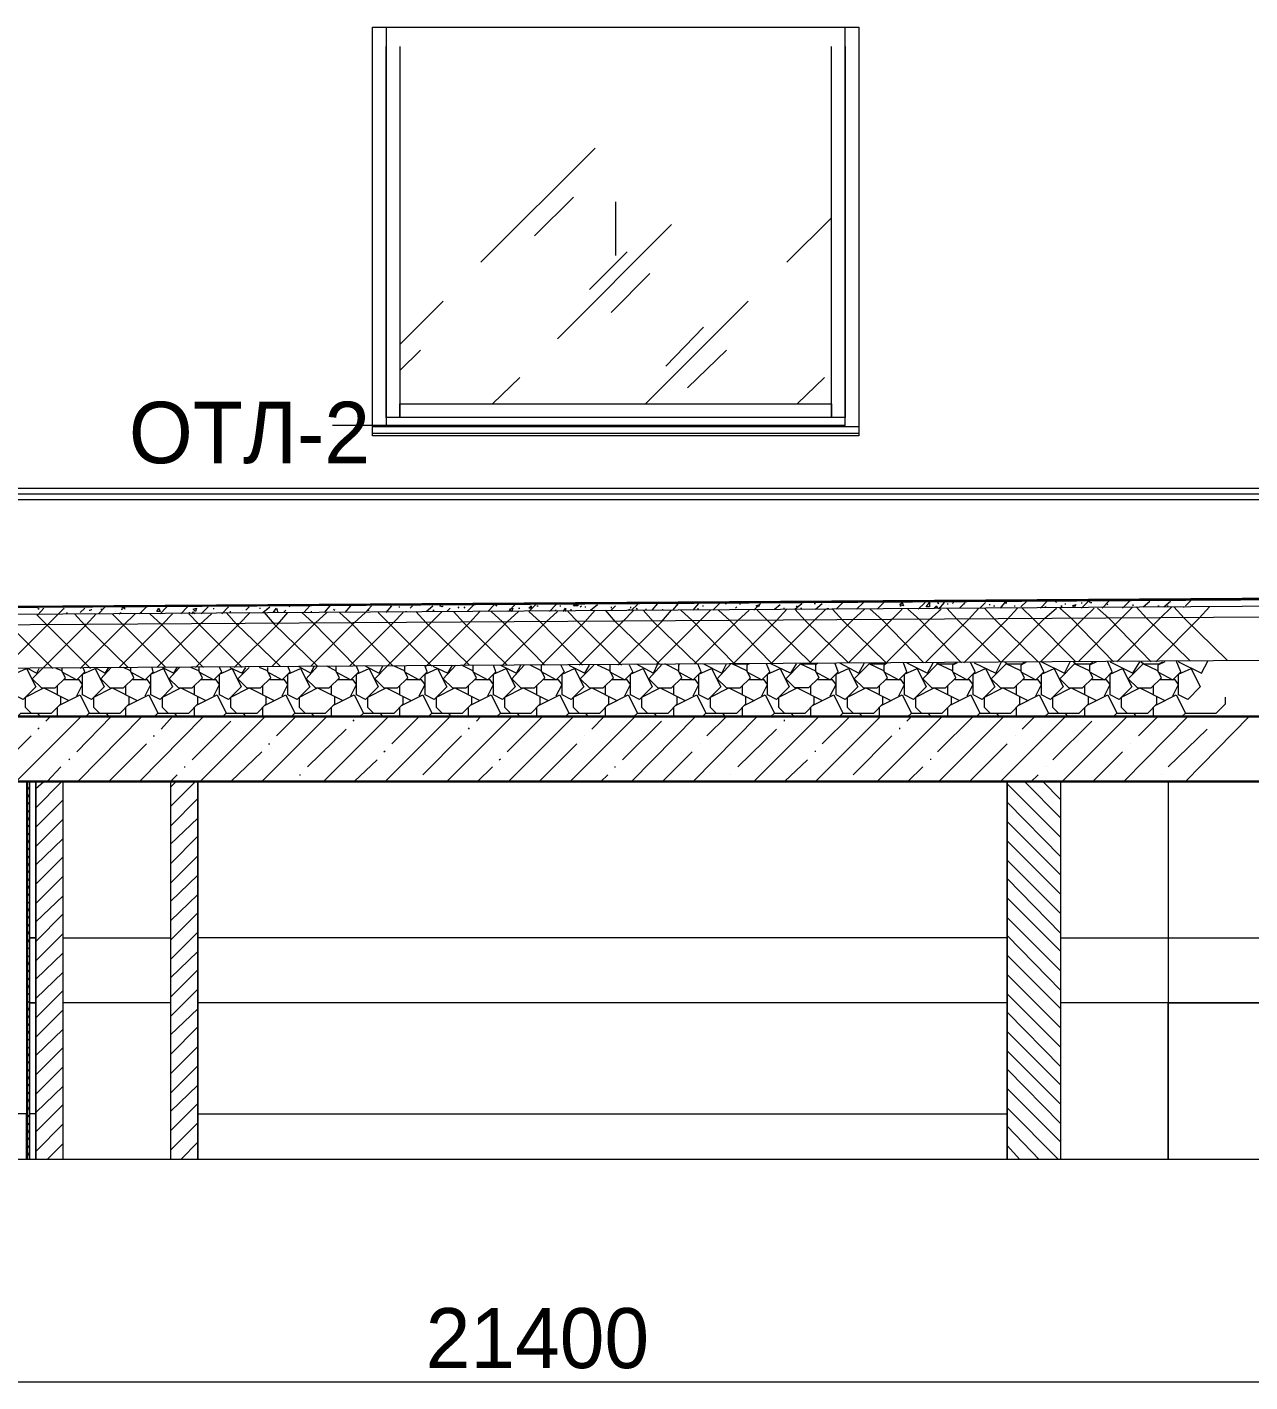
# Model space of a CAD drawing. Header units: millimetres. Extents: x 2294 to 908349, y -83289 to 219220.
# Drawn here: x 887778 to 892460, y 202988 to 208177 of the extents above; entities that cross this region are included whole.
import ezdxf

# ---------------------------------------------------------------- set-up
doc = ezdxf.new("R2010")
doc.units = ezdxf.units.MM
doc.layers.add('PDF _Геометрия', color=7, linetype='Continuous')
doc.layers.add('PDF _Текст', color=7, linetype='Continuous')

msp = doc.modelspace()

# ---------------------------------------------------------------- linework, layer by layer
at = {"layer": 'PDF _Геометрия', "lineweight": 9}
for points in [[(890962.3, 206611.9), (889100, 206611.9), (889100, 208176.9), (890962.3, 208176.9)], [(889204.9, 206734.3), (890857.3, 206734.3), (890857.3, 206681.9), (889204.9, 206681.9)], [(885725.1, 205536.5), (900361.1, 205536.5), (900361.1, 205825), (900361.1, 205986.8), (900361.1, 206030.5), (900361.1, 206052.3), (900361.1, 206056.7), (900361.1, 206061.1), (898909.8, 206030.5), (886144.8, 205947.4), (885725.1, 205969.3), (885725.1, 205964.9), (885725.1, 205960.5), (885725.1, 205938.7), (885725.1, 205895), (885725.1, 205728.9)], [(892147, 204688.4), (894783, 204688.4), (894783, 205287.3), (892147, 205287.3)], [(891530.6, 204015.2), (891530.6, 204439.2), (888431.1, 204439.2), (888431.1, 204015.2)]]:
    msp.add_lwpolyline(points, close=True, dxfattribs=at)
for points in [[(889100, 206625), (889100, 206629.4), (889100, 206708.1), (889100, 208102.6), (889100, 208176.9), (889152.4, 208176.9), (889152.4, 208102.6), (889152.4, 206708.1), (889152.4, 206651.3), (890909.8, 206651.3), (890909.8, 206708.1), (890909.8, 208102.6), (890909.8, 208176.9), (890962.3, 208176.9), (890962.3, 208102.6), (890962.3, 206708.1), (890962.3, 206629.4), (890962.3, 206625)], [(889204.9, 208102.6), (889204.9, 206681.9), (889152.4, 206681.9), (889152.4, 208102.6)], [(890909.8, 208102.6), (890909.8, 206681.9), (890857.3, 206681.9), (890857.3, 208102.6)], [(889515.3, 207276.4), (889952.4, 207713.5)], [(889720.7, 207376.9), (889869.4, 207525.6)], [(890031.1, 207508.1), (890031.1, 207302.6)], [(889808.2, 206983.5), (890245.3, 207420.7)], [(890686.9, 207276.4), (890857.3, 207446.9)], [(889930.6, 207171.5), (890074.8, 207315.7)], [(890013.6, 207084), (890162.3, 207232.7)], [(889204.9, 206961.6), (889371, 207127.8)], [(890144.8, 206734.3), (890538.2, 207127.8)], [(890223.5, 206878.6), (890367.7, 207027.2)], [(889204.9, 206861.1), (889283.6, 206939.8)], [(890306.5, 206795.5), (890455.2, 206939.8)], [(889559, 206734.3), (889663.9, 206834.9)], [(890726.2, 206734.3), (890831.1, 206834.9)], [(890909.8, 206681.9), (889152.4, 206681.9)], [(890031.1, 206651.3), (888947, 206651.3)], [(890962.3, 206651.3), (890962.3, 206646.9), (890962.3, 206620.7), (889100, 206620.7), (889100, 206646.9), (889100, 206651.3)], [(889100, 206646.9), (890962.3, 206646.9)], [(890909.8, 206651.3), (889152.4, 206651.3), (890909.8, 206651.3)], [(878450.8, 206406.4), (878450.8, 206410.8), (900361.1, 206410.8)], [(878450.8, 206389), (900278.1, 206389)], [(878450.8, 206367.1), (900339.3, 206367.1)], [(887788.5, 203840.3), (887788.5, 205287.3), (887779.8, 205287.3), (887775.4, 205287.3), (887775.4, 203840.3), (887775.4, 204015.2), (885108.7, 204015.2)], [(887779.8, 203840.3), (887779.8, 205287.3)], [(887915.3, 203840.3), (887915.3, 205287.3), (887810.4, 205287.3), (887810.4, 203840.3), (887810.4, 205287.3), (887810.4, 204688.4), (887788.5, 204688.4), (887810.4, 204688.4)], [(891530.6, 204688.4), (888431.1, 204688.4), (888431.1, 205287.3), (888431.1, 203840.3), (888431.1, 205287.3), (888326.2, 205287.3), (888326.2, 203840.3)], [(891736, 203840.3), (891736, 205287.3), (891530.6, 205287.3), (891530.6, 203840.3), (891530.6, 205287.3), (891530.6, 204688.4), (888431.1, 204688.4)], [(892147, 205287.3), (892147, 203840.3), (892147, 204439.2), (894783, 204439.2), (894783, 203840.3), (894783, 205287.3)], [(887915.3, 204688.4), (888326.2, 204688.4)], [(891736, 204688.4), (900514.2, 204688.4), (900514.2, 204439.2), (891736, 204439.2)], [(887810.4, 204439.2), (887788.5, 204439.2), (887810.4, 204439.2), (887810.4, 204015.2), (887788.5, 204015.2)], [(888326.2, 204439.2), (887915.3, 204439.2)], [(891530.6, 204439.2), (888431.1, 204439.2)], [(901961.1, 203840.3), (887115.3, 203840.3), (887036.6, 203687.3), (886883.6, 203997.7), (886804.9, 203840.3), (871959, 203840.3)], [(878638.8, 203057.8), (878568.9, 202987.9), (900793.9, 202987.9)]]:
    msp.add_lwpolyline(points, dxfattribs=at)
at = {"layer": 'PDF _Геометрия', "lineweight": 30}
for points in [[(901961.1, 204688.4), (900772.1, 204688.4), (900772.1, 205287.3), (900772.1, 205536.5), (900772.1, 206629.4), (900514.2, 206629.4), (900514.2, 205536.5), (873196.2, 205536.5), (873196.2, 205287.3), (873196.2, 203840.3)], [(873454.1, 203840.3), (873454.1, 205287.3), (900514.2, 205287.3), (900514.2, 204688.4), (900514.2, 204439.2), (900514.2, 203840.3)]]:
    msp.add_lwpolyline(points, dxfattribs=at)
at = {"layer": 'PDF _Геометрия', "lineweight": 20}
for points in [[(900361.1, 206056.7), (898909.8, 206026.1), (886144.8, 205943.1), (885725.1, 205964.9), (885327.3, 205943.1), (885191.8, 205943.1), (874700, 206026.1), (873642.1, 206056.7)], [(900361.1, 206052.3), (898909.8, 206021.7), (886144.8, 205943.1), (885725.1, 205960.5), (885327.3, 205943.1), (885191.8, 205943.1), (874700, 206021.7), (873642.1, 206052.3)], [(900361.1, 206030.5), (898909.8, 205999.9), (886144.8, 205916.8), (885725.1, 205938.7), (885327.3, 205916.8), (885191.8, 205916.8), (874695.6, 205995.5), (873642.1, 206030.5)], [(900361.1, 205986.8), (898909.8, 205956.2), (886140.4, 205877.5), (885725.1, 205895), (885327.3, 205873.1), (885191.8, 205873.1), (874695.6, 205956.2), (873642.1, 205986.8)], [(900361.1, 205825), (898909.8, 205790.1), (886140.4, 205711.4), (885725.1, 205728.9), (885331.7, 205711.4), (885187.4, 205711.4), (874695.6, 205790.1), (873642.1, 205825)]]:
    msp.add_lwpolyline(points, dxfattribs=at)
at = {"layer": 'PDF _Геометрия', "color": 250, "lineweight": 9, "true_color": 0x1d1d1d}
for points in [[(888050.8, 205929.9), (888077, 205956.2)], [(888151.3, 205947.4), (888151.3, 205951.8), (888142.6, 205951.8), (888142.6, 205956.2)], [(888151.3, 205951.8), (888151.3, 205956.2)], [(888160.1, 205956.2), (888160.1, 205956.2)], [(888160.1, 205956.2), (888160.1, 205956.2)], [(888208.2, 205929.9), (888234.4, 205956.2)], [(888286.9, 205929.9), (888313.1, 205956.2)], [(888365.6, 205929.9), (888391.8, 205956.2)], [(888444.2, 205929.9), (888470.5, 205956.2)], [(888522.9, 205929.9), (888549.2, 205956.2)], [(888614.7, 205943.1), (888627.8, 205956.2)], [(888680.3, 205934.3), (888706.5, 205956.2)], [(888780.8, 205956.2), (888785.2, 205960.5)], [(888837.7, 205934.3), (888859.5, 205960.5)], [(888863.9, 205728.9), (889030, 205895), (889073.7, 205934.3), (889095.6, 205960.5)], [(888916.4, 205934.3), (888938.2, 205960.5)], [(888995.1, 205934.3), (889016.9, 205960.5)], [(889152.4, 205934.3), (889174.3, 205960.5)], [(889200.5, 205956.2), (889204.9, 205956.2)], [(889244.2, 205951.8), (889253, 205960.5)], [(889305.4, 205938.7), (889331.7, 205960.5)], [(889371, 205960.5), (889366.6, 205956.2), (889357.9, 205960.5), (889362.3, 205960.5)], [(889427.8, 205951.8), (889432.2, 205956.2)], [(889449.7, 205956.2), (889454.1, 205951.8)], [(889462.8, 205938.7), (889489, 205964.9)], [(889541.5, 205938.7), (889567.7, 205964.9), (889576.5, 205960.5), (889576.5, 205964.9)], [(889567.7, 205964.9), (889567.7, 205964.9)], [(889620.2, 205938.7), (889646.4, 205964.9)], [(889904.3, 205733.2), (889742.6, 205899.3), (889698.9, 205938.7), (889725.1, 205964.9)], [(889729.5, 205960.5), (889733.9, 205960.5)], [(889777.6, 205938.7), (889803.8, 205964.9)], [(889816.9, 205960.5), (889821.3, 205960.5)], [(889886.9, 205964.9), (889886.9, 205960.5), (889869.4, 205960.5), (889873.7, 205964.9)], [(889873.7, 205960.5), (889882.5, 205964.9)], [(889895.6, 205956.2), (889900, 205960.5)], [(889913.1, 205956.2), (889917.5, 205956.2)], [(889934.9, 205943.1), (889961.2, 205964.9)], [(890013.6, 205943.1), (890031.1, 205960.5)], [(890013.6, 205956.2), (890013.6, 205951.8)], [(890088, 205956.2), (890088, 205951.8)], [(890092.3, 205943.1), (890114.2, 205964.9)], [(890171, 205943.1), (890192.9, 205969.3)], [(890249.7, 205943.1), (890271.6, 205969.3)], [(890262.8, 205964.9), (890262.8, 205964.9)], [(890328.4, 205943.1), (890350.2, 205969.3)], [(890363.4, 205960.5), (890367.7, 205960.5)], [(890402.7, 205943.1), (890428.9, 205969.3)], [(890450.8, 205969.3), (890455.2, 205969.3)], [(890490.1, 205951.8), (890494.5, 205956.2)], [(890507.6, 205964.9), (890507.6, 205969.3)], [(890560.1, 205943.1), (890586.3, 205969.3)], [(890638.8, 205947.4), (890660.6, 205964.9)], [(891128.4, 205947.4), (891089, 205908.1), (890922.9, 205742), (890756.8, 205903.7), (890717.5, 205947.4), (890743.7, 205969.3)], [(890721.8, 205956.2), (890726.2, 205960.5)], [(890791.8, 205969.3), (890796.1, 205969.3)], [(890796.1, 205947.4), (890822.4, 205969.3)], [(890835.5, 205964.9), (890835.5, 205964.9)], [(890844.2, 205960.5), (890844.2, 205960.5)], [(890874.8, 205947.4), (890901.1, 205973.7)], [(890953.5, 205947.4), (890979.8, 205973.7)], [(891032.2, 205947.4), (891058.4, 205973.7)], [(891119.6, 205960.5), (891124, 205960.5)], [(891189.6, 205947.4), (891215.8, 205973.7)], [(891207.1, 205956.2), (891207.1, 205956.2)], [(891263.9, 205973.7), (891268.3, 205969.3)], [(891268.3, 205947.4), (891290.1, 205973.7)], [(891303.2, 205964.9), (891303.2, 205969.3)], [(891320.7, 205969.3), (891325.1, 205973.7)], [(891347, 205951.8), (891368.8, 205973.7)], [(891364.5, 205969.3), (891364.5, 205964.9)], [(891425.7, 205951.8), (891447.5, 205973.7)], [(891460.6, 205964.9), (891465, 205964.9)], [(891478.1, 205960.5), (891482.5, 205960.5)], [(891504.3, 205951.8), (891526.2, 205978), (891526.2, 205969.3), (891517.5, 205978)], [(891556.8, 205960.5), (891561.2, 205960.5)], [(891583, 205956.2), (891604.9, 205978)], [(891657.3, 205951.8), (891683.6, 205978)], [(891657.3, 205956.2), (891657.3, 205956.2)], [(891674.8, 205956.2), (891679.2, 205956.2)], [(891714.2, 205978), (891718.5, 205973.7)], [(891736, 205960.5), (891740.4, 205960.5)], [(891736, 205951.8), (891740.4, 205956.2), (891736, 205956.2)], [(891753.5, 205964.9), (891753.5, 205969.3)], [(891771, 205969.3), (891771, 205969.3)], [(891784.1, 205964.9), (891784.1, 205964.9)], [(891801.6, 205746.3), (891967.7, 205912.5), (892011.4, 205956.2)], [(891814.7, 205951.8), (891841, 205978)], [(891814.7, 205973.7), (891814.7, 205969.3)], [(891845.3, 205978), (891845.3, 205973.7)], [(891849.7, 205973.7), (891854.1, 205973.7)], [(891893.4, 205951.8), (891919.6, 205978)], [(891910.9, 205969.3), (891915.3, 205964.9)], [(891950.2, 205746.3), (892116.4, 205912.5), (892160.1, 205956.2)], [(891972.1, 205951.8), (891998.3, 205978)], [(892011.4, 205964.9), (892011.4, 205960.5)], [(892230, 205750.7), (892063.9, 205912.5), (892024.6, 205956.2)], [(892050.8, 205956.2), (892077, 205978)], [(892098.9, 205746.3), (892265, 205912.5), (892304.3, 205956.2)], [(892107.6, 205960.5), (892112, 205960.5)], [(892129.5, 205956.2), (892155.7, 205978)], [(892142.6, 205960.5), (892147, 205960.5)], [(892374.3, 205750.7), (892208.2, 205912.5), (892168.8, 205956.2)], [(892203.8, 205956.2), (892208.2, 205956.2)], [(892212.5, 205960.5), (892234.4, 205982.4)], [(887875.9, 205720.1), (887709.8, 205886.2), (887670.5, 205925.6)], [(888042.1, 205929.9), (888002.7, 205886.2), (887836.6, 205720.1), (887797.2, 205680.8), (887832.2, 205645.8), (887884.7, 205645.8), (887924, 205685.1), (887910.9, 205711.4), (887889, 205720.1)], [(887814.7, 205925.6), (887854.1, 205886.2), (887897.8, 205929.9), (887919.6, 205951.8)], [(887819.1, 205925.6), (887841, 205951.8)], [(887819.1, 205951.8), (887823.5, 205947.4)], [(887919.6, 205947.4), (887919.6, 205947.4)], [(887928.4, 205929.9), (887932.8, 205934.3)], [(887954.6, 205929.9), (887954.6, 205929.9)], [(888164.5, 205724.5), (887998.3, 205886.2), (887959, 205929.9)], [(887980.9, 205934.3), (887998.3, 205951.8)], [(888015.8, 205943.1), (888020.2, 205943.1)], [(888024.6, 205943.1), (888024.6, 205947.4)], [(888024.6, 205934.3), (888024.6, 205934.3)], [(888059.5, 205947.4), (888063.9, 205947.4)], [(888103.3, 205929.9), (888147, 205886.2), (888190.7, 205929.9)], [(888116.4, 205938.7), (888116.4, 205938.7)], [(888129.5, 205929.9), (888138.2, 205934.3)], [(888129.5, 205724.5), (888295.6, 205890.6), (888334.9, 205929.9)], [(888138.2, 205947.4), (888142.6, 205947.4)], [(888212.5, 205934.3), (888216.9, 205934.3)], [(888453, 205724.5), (888291.2, 205890.6), (888247.5, 205929.9)], [(888273.7, 205724.5), (888439.9, 205890.6), (888483.6, 205929.9)], [(888396.2, 205934.3), (888400.5, 205934.3)], [(888601.6, 205724.5), (888435.5, 205890.6), (888396.2, 205929.9)], [(888409.3, 205929.9), (888413.6, 205938.7), (888418, 205929.9)], [(888422.4, 205724.5), (888588.5, 205890.6), (888632.2, 205934.3)], [(888492.3, 205947.4), (888492.3, 205951.8)], [(888745.9, 205728.9), (888579.8, 205890.6), (888540.4, 205934.3)], [(888553.5, 205938.7), (888557.9, 205938.7)], [(888571, 205724.5), (888737.1, 205890.6), (888776.5, 205934.3)], [(888601.6, 205943.1), (888601.6, 205943.1)], [(888667.2, 205951.8), (888671.6, 205951.8)], [(888689, 205934.3), (888684.7, 205934.3), (888724, 205890.6), (888890.1, 205728.9), (888846.4, 205680.8), (888881.4, 205645.8), (888933.9, 205645.8), (888973.2, 205685.1), (888960.1, 205711.4), (888925.1, 205728.9)], [(888689, 205934.3), (888689, 205934.3)], [(888693.4, 205947.4), (888697.8, 205947.4)], [(888715.3, 205728.9), (888881.4, 205895), (888925.1, 205934.3)], [(888728.4, 205934.3), (888719.6, 205934.3), (888732.8, 205951.8), (888737.1, 205934.3)], [(888759, 205934.3), (888767.7, 205943.1)], [(889034.4, 205728.9), (888872.7, 205895), (888828.9, 205934.3)], [(888863.9, 205938.7), (888868.3, 205938.7)], [(888951.3, 205947.4), (888955.7, 205943.1)], [(888960.1, 205951.8), (888960.1, 205951.8)], [(889178.7, 205728.9), (889016.9, 205895), (888973.2, 205934.3)], [(889012.5, 205728.9), (889178.7, 205895), (889218, 205934.3)], [(889082.5, 205943.1), (889086.9, 205943.1)], [(889366.6, 205938.7), (889322.9, 205895), (889156.8, 205728.9), (889108.7, 205680.8), (889143.7, 205645.8), (889196.1, 205645.8), (889235.5, 205685.1), (889222.4, 205711.4), (889183, 205728.9)], [(889327.3, 205728.9), (889161.2, 205895), (889121.8, 205934.3)], [(889226.8, 205938.7), (889231.1, 205938.7)], [(889471.6, 205733.2), (889305.4, 205895), (889266.1, 205938.7)], [(889305.4, 205728.9), (889471.6, 205895), (889510.9, 205938.7)], [(889331.7, 205943.1), (889336, 205943.1)], [(889384.1, 205938.7), (889397.2, 205951.8)], [(889615.8, 205733.2), (889449.7, 205895), (889410.4, 205938.7)], [(889449.7, 205733.2), (889615.8, 205899.3), (889659.5, 205938.7)], [(889760.1, 205733.2), (889598.3, 205899.3), (889554.6, 205938.7)], [(889598.3, 205733.2), (889764.5, 205899.3), (889808.2, 205938.7)], [(889615.8, 205943.1), (889615.8, 205943.1)], [(889659.5, 205951.8), (889663.9, 205951.8)], [(889821.3, 205733.2), (889834.4, 205707), (889803.8, 205676.4), (889747, 205707), (889747, 205733.2), (889913.1, 205899.3), (889952.4, 205943.1)], [(889799.4, 205943.1), (889803.8, 205943.1)], [(889830, 205938.7), (889838.8, 205951.8), (889838.8, 205938.7)], [(890053, 205733.2), (889886.9, 205899.3), (889847.5, 205938.7)], [(889860.6, 205943.1), (889860.6, 205947.4)], [(889891.2, 205733.2), (890057.3, 205899.3), (890101.1, 205943.1)], [(890197.2, 205737.6), (890031.1, 205899.3), (889991.8, 205943.1)], [(890039.9, 205733.2), (890206, 205899.3), (890245.3, 205943.1)], [(890079.2, 205943.1), (890083.6, 205947.4), (890083.6, 205943.1)], [(890109.8, 205951.8), (890114.2, 205947.4)], [(890341.5, 205737.6), (890175.4, 205899.3), (890136, 205943.1)], [(890144.8, 205947.4), (890149.2, 205947.4)], [(890188.5, 205737.6), (890354.6, 205903.7), (890394, 205943.1)], [(890210.4, 205947.4), (890210.4, 205943.1)], [(890271.6, 205947.4), (890271.6, 205947.4)], [(890485.8, 205737.6), (890324, 205903.7), (890280.3, 205943.1)], [(890332.8, 205737.6), (890498.9, 205903.7), (890542.6, 205943.1)], [(890345.9, 205951.8), (890345.9, 205947.4)], [(890630, 205737.6), (890468.3, 205903.7), (890424.6, 205943.1)], [(890481.4, 205737.6), (890647.5, 205903.7), (890686.9, 205947.4)], [(890778.7, 205742), (890612.5, 205903.7), (890573.2, 205943.1)], [(890721.8, 205737.6), (890700, 205702.6), (890625.7, 205737.6), (890791.8, 205903.7), (890835.5, 205947.4), (890844.2, 205951.8), (890844.2, 205947.4)], [(890673.7, 205951.8), (890678.1, 205951.8)], [(890739.3, 205951.8), (890743.7, 205951.8)], [(890774.3, 205742), (890940.4, 205908.1), (890984.1, 205947.4)], [(891067.2, 205742), (890901.1, 205903.7), (890861.7, 205947.4)], [(891001.6, 205742), (891006, 205737.6), (891062.8, 205737.6), (891067.2, 205742), (891233.3, 205908.1), (891277, 205947.4)], [(891211.4, 205742), (891049.7, 205908.1), (891006, 205947.4)], [(891355.7, 205742), (891194, 205908.1), (891150.2, 205947.4)], [(891207.1, 205951.8), (891207.1, 205951.8)], [(891215.8, 205742), (891381.9, 205908.1), (891421.3, 205951.8)], [(891504.3, 205746.3), (891338.2, 205908.1), (891298.9, 205951.8)], [(891364.5, 205742), (891530.6, 205908.1), (891569.9, 205951.8)], [(891395.1, 205951.8), (891395.1, 205951.8)], [(891395.1, 205951.8), (891395.1, 205951.8)], [(891403.8, 205742), (891486.9, 205702.6), (891508.7, 205746.3), (891674.8, 205912.5), (891718.5, 205951.8)], [(891648.6, 205746.3), (891482.5, 205908.1), (891443.1, 205951.8)], [(891792.9, 205746.3), (891626.7, 205912.5), (891587.4, 205951.8)], [(891657.3, 205746.3), (891823.5, 205912.5), (891862.8, 205951.8)], [(891937.1, 205746.3), (891775.4, 205912.5), (891731.7, 205951.8)], [(892081.4, 205746.3), (891919.6, 205912.5), (891875.9, 205951.8)], [(887688, 205720.1), (887854.1, 205886.2), (888020.2, 205720.1)], [(887980.9, 205720.1), (888147, 205886.2), (888308.7, 205724.5)], [(891521.8, 205746.3), (891530.6, 205737.6), (891587.4, 205737.6), (891596.1, 205746.3)], [(891604.9, 205746.3), (891583, 205733.2), (891583, 205707), (891639.9, 205676.4), (891670.5, 205707), (891653, 205746.3)], [(891661.7, 205746.3), (891749.1, 205702.6), (891771, 205746.3)], [(891784.1, 205746.3), (891792.9, 205737.6), (891849.7, 205737.6), (891858.4, 205746.3)], [(891871.6, 205746.3), (891845.3, 205733.2), (891845.3, 205707), (891902.2, 205676.4), (891932.8, 205707), (891915.3, 205746.3)], [(891924, 205746.3), (892011.4, 205702.6), (892037.7, 205746.3)], [(891924, 205746.3), (891924, 205746.3)], [(892042, 205746.3), (892055.2, 205737.6), (892112, 205737.6), (892125.1, 205746.3)], [(892042, 205746.3), (892042, 205746.3)], [(892133.8, 205746.3), (892107.6, 205733.2), (892107.6, 205707), (892164.4, 205676.4), (892195, 205707), (892177.6, 205750.7)], [(892186.3, 205750.7), (892186.3, 205746.3), (892273.7, 205702.6), (892300, 205750.7)], [(887779.8, 205720.1), (887814.7, 205702.6), (887823.5, 205720.1)], [(887910.9, 205720.1), (887910.9, 205707), (887967.7, 205676.4), (887998.3, 205707), (887994, 205720.1)], [(888037.7, 205724.5), (888077, 205702.6), (888090.1, 205724.5)], [(888098.9, 205724.5), (888059.5, 205680.8), (888094.5, 205645.8), (888147, 205645.8), (888186.3, 205685.1), (888173.2, 205711.4), (888147, 205724.5)], [(888173.2, 205724.5), (888173.2, 205707), (888230, 205676.4), (888260.6, 205707), (888256.3, 205724.5)], [(888295.6, 205724.5), (888339.3, 205702.6), (888352.4, 205724.5)], [(888361.2, 205724.5), (888321.8, 205680.8), (888356.8, 205645.8), (888409.3, 205645.8), (888448.6, 205685.1), (888435.5, 205711.4), (888404.9, 205724.5)], [(888435.5, 205724.5), (888435.5, 205707), (888492.3, 205676.4), (888522.9, 205707), (888514.2, 205724.5)], [(888553.5, 205724.5), (888601.6, 205702.6), (888614.7, 205724.5)], [(888627.8, 205724.5), (888584.1, 205680.8), (888619.1, 205645.8), (888671.6, 205645.8), (888710.9, 205685.1), (888697.8, 205711.4), (888667.2, 205724.5)], [(888697.8, 205724.5), (888697.8, 205707), (888754.6, 205676.4), (888785.2, 205707), (888776.5, 205728.9)], [(888815.8, 205728.9), (888863.9, 205702.6), (888877, 205728.9)], [(888960.1, 205728.9), (888960.1, 205707), (889016.9, 205676.4), (889047.5, 205707), (889038.8, 205728.9)], [(889073.7, 205728.9), (889126.2, 205702.6), (889139.3, 205728.9)], [(889222.4, 205728.9), (889222.4, 205707), (889279.2, 205676.4), (889309.8, 205707), (889301.1, 205728.9)], [(889331.7, 205728.9), (889388.5, 205702.6), (889406, 205733.2)], [(889419.1, 205733.2), (889371, 205680.8), (889406, 205645.8), (889458.4, 205645.8), (889497.8, 205685.1), (889484.7, 205711.4), (889441, 205733.2)], [(889484.7, 205733.2), (889484.7, 205707), (889541.5, 205676.4), (889572.1, 205707), (889563.4, 205733.2)], [(889589.6, 205733.2), (889650.8, 205702.6), (889668.3, 205733.2)], [(889681.4, 205733.2), (889633.3, 205680.8), (889668.3, 205645.8), (889720.7, 205645.8), (889760.1, 205685.1), (889747, 205711.4), (889703.3, 205733.2)], [(889851.9, 205733.2), (889913.1, 205702.6), (889930.6, 205733.2)], [(889948.1, 205733.2), (889895.6, 205680.8), (889930.6, 205645.8), (889983, 205645.8), (890022.4, 205685.1), (890009.3, 205711.4), (889961.2, 205733.2)], [(890009.3, 205733.2), (890009.3, 205707), (890066.1, 205676.4), (890096.7, 205707), (890083.6, 205733.2)], [(890109.8, 205737.6), (890175.4, 205702.6), (890192.9, 205737.6)], [(890210.4, 205737.6), (890157.9, 205680.8), (890192.9, 205645.8), (890245.3, 205645.8), (890284.7, 205685.1), (890271.6, 205711.4), (890219.1, 205737.6)], [(890275.9, 205737.6), (890271.6, 205733.2), (890271.6, 205707), (890328.4, 205676.4), (890359, 205707), (890345.9, 205737.6)], [(890367.7, 205737.6), (890437.7, 205702.6), (890455.2, 205737.6)], [(890472.6, 205737.6), (890420.2, 205680.8), (890455.2, 205645.8), (890507.6, 205645.8), (890547, 205685.1), (890533.9, 205711.4), (890477, 205737.6), (890538.2, 205737.6), (890542.6, 205737.6), (890533.9, 205733.2), (890533.9, 205707), (890590.7, 205676.4), (890621.3, 205707), (890608.2, 205737.6)], [(890477, 205737.6), (890477, 205737.6)], [(890739.3, 205737.6), (890796.1, 205711.4), (890809.3, 205685.1), (890769.9, 205645.8), (890717.5, 205645.8), (890682.5, 205680.8), (890739.3, 205737.6), (890800.5, 205737.6), (890804.9, 205742), (890796.1, 205733.2), (890796.1, 205707), (890853, 205676.4), (890883.6, 205707), (890870.5, 205742)], [(890739.3, 205737.6), (890739.3, 205737.6)], [(890887.9, 205742), (890962.3, 205702.6), (890984.1, 205742)], [(891071.6, 205742), (891058.4, 205733.2), (891058.4, 205707), (891115.3, 205676.4), (891145.9, 205707), (891132.8, 205742)], [(891145.9, 205742), (891224.6, 205702.6), (891246.4, 205742)], [(891259.5, 205742), (891268.3, 205737.6), (891325.1, 205737.6), (891333.8, 205742)], [(891338.2, 205742), (891320.7, 205733.2), (891320.7, 205707), (891377.6, 205676.4), (891408.2, 205707), (891390.7, 205742)], [(887792.9, 205549.6), (887771, 205571.5), (887771, 205610.8), (887841, 205645.8), (887937.1, 205597.7)], [(887893.4, 205619.6), (887893.4, 205654.5)], [(887967.7, 205615.2), (887989.6, 205658.9), (887976.5, 205676.4), (887919.6, 205676.4)], [(888055.2, 205549.6), (888033.3, 205571.5), (888033.3, 205610.8), (888103.3, 205645.8), (888199.4, 205597.7)], [(888155.7, 205619.6), (888155.7, 205654.5)], [(888230, 205615.2), (888251.9, 205658.9), (888238.8, 205676.4), (888181.9, 205676.4)], [(888317.5, 205549.6), (888295.6, 205571.5), (888295.6, 205610.8), (888365.6, 205645.8), (888461.7, 205597.7)], [(888418, 205619.6), (888418, 205654.5)], [(888492.3, 205615.2), (888514.2, 205658.9), (888501.1, 205676.4), (888444.2, 205676.4)], [(888579.8, 205549.6), (888557.9, 205571.5), (888557.9, 205610.8), (888627.8, 205645.8), (888724, 205597.7)], [(888680.3, 205619.6), (888680.3, 205654.5)], [(888754.6, 205615.2), (888776.5, 205658.9), (888763.4, 205676.4), (888706.5, 205676.4)], [(888842.1, 205549.6), (888820.2, 205571.5), (888820.2, 205610.8), (888890.1, 205645.8), (888986.3, 205597.7)], [(888942.6, 205619.6), (888942.6, 205654.5)], [(889016.9, 205615.2), (889038.8, 205658.9), (889025.7, 205676.4), (888968.8, 205676.4)], [(889104.3, 205549.6), (889082.5, 205571.5), (889082.5, 205610.8), (889152.4, 205645.8), (889248.6, 205597.7)], [(889204.9, 205619.6), (889204.9, 205654.5)], [(889279.2, 205615.2), (889301.1, 205658.9), (889288, 205676.4), (889231.1, 205676.4)], [(889366.6, 205549.6), (889344.8, 205571.5), (889344.8, 205610.8), (889414.7, 205645.8), (889510.9, 205597.7)], [(889467.2, 205619.6), (889467.2, 205654.5)], [(889541.5, 205615.2), (889563.4, 205658.9), (889550.2, 205676.4), (889493.4, 205676.4)], [(889628.9, 205549.6), (889607.1, 205571.5), (889607.1, 205610.8), (889677, 205645.8), (889773.2, 205597.7)], [(889729.5, 205619.6), (889729.5, 205654.5)], [(889803.8, 205615.2), (889825.7, 205658.9), (889812.5, 205676.4), (889755.7, 205676.4)], [(889891.2, 205549.6), (889869.4, 205571.5), (889869.4, 205610.8), (889939.3, 205645.8), (890035.5, 205597.7)], [(889991.8, 205619.6), (889991.8, 205654.5)], [(890066.1, 205615.2), (890088, 205658.9), (890074.8, 205676.4), (890018, 205676.4)], [(890153.5, 205549.6), (890131.7, 205571.5), (890131.7, 205610.8), (890201.6, 205645.8), (890297.8, 205597.7)], [(890254.1, 205619.6), (890254.1, 205654.5)], [(890328.4, 205615.2), (890350.2, 205658.9), (890337.1, 205676.4), (890280.3, 205676.4)], [(890415.8, 205549.6), (890394, 205571.5), (890394, 205610.8), (890463.9, 205645.8), (890560.1, 205597.7)], [(890516.4, 205619.6), (890516.4, 205654.5)], [(890590.7, 205615.2), (890612.5, 205658.9), (890599.4, 205676.4), (890542.6, 205676.4)], [(890678.1, 205549.6), (890656.3, 205571.5), (890656.3, 205610.8), (890726.2, 205645.8), (890822.4, 205597.7)], [(890778.7, 205619.6), (890778.7, 205654.5)], [(890853, 205615.2), (890874.8, 205658.9), (890861.7, 205676.4), (890804.9, 205676.4)], [(890940.4, 205549.6), (890918.5, 205571.5), (890918.5, 205610.8), (890988.5, 205645.8), (891084.7, 205597.7)], [(891041, 205619.6), (891041, 205654.5)], [(891115.3, 205615.2), (891137.1, 205658.9), (891124, 205676.4), (891067.2, 205676.4)], [(891202.7, 205549.6), (891180.8, 205571.5), (891180.8, 205610.8), (891250.8, 205645.8), (891347, 205597.7)], [(891303.2, 205619.6), (891303.2, 205654.5)], [(891377.6, 205615.2), (891399.4, 205658.9), (891386.3, 205676.4), (891329.5, 205676.4)], [(891465, 205549.6), (891443.1, 205571.5), (891443.1, 205610.8), (891513.1, 205645.8), (891609.3, 205597.7)], [(891565.5, 205619.6), (891565.5, 205654.5)], [(891639.9, 205615.2), (891661.7, 205658.9), (891648.6, 205676.4), (891591.8, 205676.4)], [(891727.3, 205549.6), (891705.4, 205571.5), (891705.4, 205610.8), (891775.4, 205645.8), (891871.6, 205597.7)], [(891827.8, 205619.6), (891827.8, 205654.5)], [(891902.2, 205615.2), (891924, 205658.9), (891910.9, 205676.4), (891854.1, 205676.4)], [(891989.6, 205549.6), (891967.7, 205571.5), (891967.7, 205610.8), (892037.7, 205645.8), (892133.8, 205597.7)], [(892090.1, 205619.6), (892090.1, 205654.5)], [(892164.4, 205615.2), (892186.3, 205658.9), (892173.2, 205676.4), (892116.4, 205676.4)], [(887740.4, 205536.5), (887753.5, 205549.6), (887871.6, 205549.6), (887906.5, 205584.6), (887906.5, 205610.8)], [(887902.2, 205580.2), (887980.9, 205619.6), (888015.8, 205549.6)], [(888002.7, 205536.5), (888015.8, 205549.6), (888133.9, 205549.6), (888168.8, 205584.6), (888168.8, 205610.8)], [(888164.5, 205580.2), (888243.1, 205619.6), (888278.1, 205549.6)], [(888265, 205536.5), (888278.1, 205549.6), (888396.2, 205549.6), (888431.1, 205584.6), (888431.1, 205610.8)], [(888426.8, 205580.2), (888505.4, 205619.6), (888540.4, 205549.6)], [(888527.3, 205536.5), (888540.4, 205549.6), (888658.4, 205549.6), (888693.4, 205584.6), (888693.4, 205610.8)], [(888689, 205580.2), (888767.7, 205619.6), (888802.7, 205549.6)], [(888789.6, 205536.5), (888802.7, 205549.6), (888920.7, 205549.6), (888955.7, 205584.6), (888955.7, 205610.8)], [(888951.3, 205580.2), (889030, 205619.6), (889065, 205549.6)], [(889051.9, 205536.5), (889065, 205549.6), (889183, 205549.6), (889218, 205584.6), (889218, 205610.8)], [(889213.6, 205580.2), (889292.3, 205619.6), (889327.3, 205549.6)], [(889314.2, 205536.5), (889327.3, 205549.6), (889445.3, 205549.6), (889480.3, 205584.6), (889480.3, 205610.8)], [(889475.9, 205580.2), (889554.6, 205619.6), (889589.6, 205549.6)], [(889576.5, 205536.5), (889589.6, 205549.6), (889707.6, 205549.6), (889742.6, 205584.6), (889742.6, 205610.8)], [(889738.2, 205580.2), (889816.9, 205619.6), (889851.9, 205549.6)], [(889838.8, 205536.5), (889851.9, 205549.6), (889969.9, 205549.6), (890004.9, 205584.6), (890004.9, 205610.8)], [(890000.5, 205580.2), (890079.2, 205619.6), (890114.2, 205549.6)], [(890101.1, 205536.5), (890114.2, 205549.6), (890232.2, 205549.6), (890267.2, 205584.6), (890267.2, 205610.8)], [(890262.8, 205580.2), (890341.5, 205619.6), (890376.5, 205549.6)], [(890363.4, 205536.5), (890376.5, 205549.6), (890494.5, 205549.6), (890529.5, 205584.6), (890529.5, 205610.8)], [(890525.1, 205580.2), (890603.8, 205619.6), (890638.8, 205549.6)], [(890625.7, 205536.5), (890638.8, 205549.6), (890756.8, 205549.6), (890791.8, 205584.6), (890791.8, 205610.8)], [(890787.4, 205580.2), (890866.1, 205619.6), (890901.1, 205549.6)], [(890887.9, 205536.5), (890901.1, 205549.6), (891019.1, 205549.6), (891054.1, 205584.6), (891054.1, 205610.8)], [(891049.7, 205580.2), (891128.4, 205619.6), (891163.4, 205549.6)], [(891150.2, 205536.5), (891163.4, 205549.6), (891281.4, 205549.6), (891316.4, 205584.6), (891316.4, 205610.8)], [(891312, 205580.2), (891390.7, 205619.6), (891425.7, 205549.6)], [(891412.5, 205536.5), (891425.7, 205549.6), (891543.7, 205549.6), (891578.7, 205584.6), (891578.7, 205610.8)], [(891574.3, 205580.2), (891653, 205619.6), (891687.9, 205549.6)], [(891674.8, 205536.5), (891687.9, 205549.6), (891806, 205549.6), (891841, 205584.6), (891841, 205610.8)], [(891836.6, 205580.2), (891915.3, 205619.6), (891950.2, 205549.6)], [(891937.1, 205536.5), (891950.2, 205549.6), (892068.3, 205549.6), (892103.2, 205584.6), (892103.2, 205610.8)], [(892098.9, 205580.2), (892177.6, 205619.6), (892212.5, 205549.6)], [(892199.4, 205536.5), (892212.5, 205549.6), (892330.6, 205549.6), (892365.5, 205584.6), (892365.5, 205610.8)], [(887827.8, 205536.5), (887819.1, 205549.6)], [(887884.7, 205536.5), (887889, 205536.5), (887893.4, 205536.5), (887893.4, 205571.5)], [(888090.1, 205536.5), (888081.4, 205549.6)], [(888147, 205536.5), (888151.3, 205536.5), (888155.7, 205536.5), (888155.7, 205571.5)], [(888352.4, 205536.5), (888343.7, 205549.6)], [(888409.3, 205536.5), (888413.6, 205536.5), (888418, 205536.5), (888418, 205571.5)], [(888614.7, 205536.5), (888606, 205549.6)], [(888671.6, 205536.5), (888675.9, 205536.5), (888680.3, 205536.5), (888680.3, 205571.5)], [(888877, 205536.5), (888868.3, 205549.6)], [(888933.9, 205536.5), (888938.2, 205536.5), (888942.6, 205536.5), (888942.6, 205571.5)], [(889139.3, 205536.5), (889130.6, 205549.6)], [(889196.1, 205536.5), (889200.5, 205536.5), (889204.9, 205536.5), (889204.9, 205571.5)], [(889401.6, 205536.5), (889392.9, 205549.6)], [(889458.4, 205536.5), (889462.8, 205536.5), (889467.2, 205536.5), (889467.2, 205571.5)], [(889663.9, 205536.5), (889655.2, 205549.6)], [(889720.7, 205536.5), (889725.1, 205536.5), (889729.5, 205536.5), (889729.5, 205571.5)], [(889926.2, 205536.5), (889917.5, 205549.6)], [(889983, 205536.5), (889987.4, 205536.5), (889991.8, 205536.5), (889991.8, 205571.5)], [(890188.5, 205536.5), (890179.8, 205549.6)], [(890254.1, 205536.5), (890254.1, 205571.5)], [(890450.8, 205536.5), (890442, 205549.6)], [(890516.4, 205536.5), (890516.4, 205571.5)], [(890713.1, 205536.5), (890704.3, 205549.6)], [(890778.7, 205536.5), (890778.7, 205571.5)], [(890975.4, 205536.5), (890966.6, 205549.6)], [(891041, 205536.5), (891041, 205571.5)], [(891237.7, 205536.5), (891228.9, 205549.6)], [(891303.2, 205536.5), (891303.2, 205571.5)], [(891500, 205536.5), (891491.2, 205549.6)], [(891565.5, 205536.5), (891565.5, 205571.5)], [(891762.3, 205536.5), (891753.5, 205549.6)], [(891827.8, 205536.5), (891827.8, 205571.5)], [(892024.6, 205536.5), (892015.8, 205549.6)], [(892090.1, 205536.5), (892090.1, 205571.5)], [(887736, 205287.3), (887985.2, 205536.5)], [(887819.1, 205488.4), (887823.5, 205492.8)], [(887849.7, 205519), (887867.2, 205536.5)], [(887967.7, 205401), (888098.9, 205536.5)], [(887972.1, 205287.3), (888216.9, 205536.5)], [(888208.2, 205287.3), (888453, 205536.5)], [(888291.2, 205488.4), (888334.9, 205536.5)], [(888409.3, 205370.4), (888557.9, 205519)], [(888439.9, 205287.3), (888689, 205536.5)], [(888675.9, 205287.3), (888925.1, 205536.5)], [(888732.8, 205462.2), (888807.1, 205536.5)], [(888850.8, 205344.2), (888999.4, 205488.4)], [(888912, 205287.3), (889161.2, 205536.5)], [(889025.7, 205519), (889030, 205523.4)], [(889148.1, 205287.3), (889397.2, 205536.5)], [(889174.3, 205431.6), (889279.2, 205536.5)], [(889384.1, 205287.3), (889633.3, 205536.5)], [(889467.2, 205488.4), (889471.6, 205492.8)], [(889497.8, 205519), (889515.3, 205536.5)], [(889615.8, 205401), (889751.3, 205536.5)], [(889620.2, 205287.3), (889869.4, 205536.5)], [(889856.3, 205287.3), (890105.4, 205536.5)], [(889939.3, 205488.4), (889987.4, 205536.5)], [(890057.3, 205370.4), (890206, 205519)], [(890092.3, 205287.3), (890337.1, 205536.5)], [(890245.3, 205536.5), (890249.7, 205536.5), (890258.4, 205536.5)], [(890328.4, 205287.3), (890573.2, 205536.5)], [(890380.8, 205462.2), (890455.2, 205536.5)], [(890498.9, 205344.2), (890647.5, 205488.4)], [(890507.6, 205536.5), (890512, 205536.5), (890520.7, 205536.5)], [(890560.1, 205287.3), (890809.3, 205536.5)], [(890678.1, 205519), (890678.1, 205523.4)], [(890769.9, 205536.5), (890774.3, 205536.5), (890783, 205536.5)], [(891032.2, 205536.5), (891036.6, 205536.5), (891045.3, 205536.5), (890796.1, 205287.3)], [(890822.4, 205431.6), (890927.3, 205536.5)], [(891032.2, 205287.3), (891281.4, 205536.5)], [(891119.6, 205488.4), (891119.6, 205492.8)], [(891145.9, 205519), (891163.4, 205536.5)], [(891263.9, 205401), (891399.4, 205536.5)], [(891268.3, 205287.3), (891517.5, 205536.5)], [(891294.5, 205536.5), (891298.9, 205536.5), (891307.6, 205536.5)], [(891504.3, 205287.3), (891753.5, 205536.5)], [(891556.8, 205536.5), (891561.2, 205536.5), (891569.9, 205536.5)], [(891587.4, 205488.4), (891635.5, 205536.5)], [(891705.4, 205370.4), (891854.1, 205519)], [(891740.4, 205287.3), (891989.6, 205536.5)], [(891819.1, 205536.5), (891823.5, 205536.5), (891832.2, 205536.5)], [(891976.5, 205287.3), (892221.3, 205536.5)], [(892033.3, 205462.2), (892107.6, 205536.5)], [(892081.4, 205536.5), (892085.8, 205536.5), (892094.5, 205536.5)], [(892147, 205344.2), (892295.6, 205488.4)], [(892212.5, 205287.3), (892457.3, 205536.5)], [(887644.2, 205313.6), (887792.9, 205462.2)], [(888260.6, 205462.2), (888265, 205462.2)], [(889292.3, 205313.6), (889441, 205462.2)], [(889913.1, 205462.2), (889913.1, 205462.2)], [(890940.4, 205313.6), (891089, 205462.2)], [(891561.2, 205462.2), (891561.2, 205462.2)], [(888090.1, 205287.3), (888234.4, 205431.6)], [(888557.9, 205287.3), (888675.9, 205401)], [(888702.2, 205431.6), (888706.5, 205431.6)], [(889143.7, 205401), (889148.1, 205405.4)], [(889738.2, 205287.3), (889882.5, 205431.6)], [(890210.4, 205287.3), (890324, 205401)], [(890354.6, 205431.6), (890354.6, 205431.6)], [(890796.1, 205401), (890796.1, 205405.4)], [(891386.3, 205287.3), (891530.6, 205431.6)], [(891858.4, 205287.3), (891972.1, 205401)], [(892002.7, 205431.6), (892002.7, 205431.6)], [(887854.1, 205287.3), (887906.5, 205344.2)], [(887937.1, 205370.4), (887941.5, 205374.8)], [(888378.7, 205344.2), (888383, 205344.2)], [(889030, 205287.3), (889117.5, 205370.4)], [(889502.2, 205287.3), (889559, 205344.2)], [(889585.2, 205370.4), (889589.6, 205374.8)], [(890026.7, 205344.2), (890031.1, 205344.2)], [(890678.1, 205287.3), (890765.5, 205370.4)], [(891150.2, 205287.3), (891207.1, 205344.2)], [(891237.7, 205370.4), (891237.7, 205374.8)], [(891679.2, 205344.2), (891679.2, 205344.2)], [(887810.4, 205261.1), (887841, 205287.3)], [(887810.4, 205186.8), (887910.9, 205287.3)], [(888326.2, 205287.3), (888352.4, 205313.6)], [(888326.2, 205265.5), (888348.1, 205287.3)], [(888326.2, 205191.1), (888422.4, 205287.3)], [(888820.2, 205313.6), (888824.6, 205313.6)], [(889974.3, 205287.3), (890000.5, 205313.6)], [(890472.6, 205313.6), (890472.6, 205313.6)], [(891736, 205147.4), (891596.1, 205287.3)], [(891622.4, 205287.3), (891648.6, 205313.6)], [(891736, 205217.4), (891666.1, 205287.3)], [(892120.7, 205313.6), (892120.7, 205313.6)], [(891736, 205073.1), (891530.6, 205278.6)], [(887810.4, 205112.5), (887915.3, 205217.4)], [(888326.2, 205116.8), (888431.1, 205221.8)], [(891736, 204998.8), (891530.6, 205208.6)], [(887810.4, 205038.1), (887915.3, 205143.1)], [(888326.2, 205046.9), (888431.1, 205147.4)], [(891736, 204928.9), (891530.6, 205134.3)], [(888326.2, 204972.6), (888431.1, 205077.5)], [(887810.4, 204968.2), (887915.3, 205068.7)], [(891736, 204854.5), (891530.6, 205060)], [(887810.4, 204893.9), (887915.3, 204998.8)], [(888326.2, 204898.3), (888431.1, 205003.2)], [(891736, 204780.2), (891530.6, 204985.7)], [(887810.4, 204819.6), (887915.3, 204924.5)], [(888326.2, 204828.3), (888431.1, 204928.9)], [(891736, 204705.9), (891530.6, 204915.7)], [(887810.4, 204749.6), (887915.3, 204850.2)], [(888326.2, 204754), (888431.1, 204854.5)], [(891736, 204636), (891530.6, 204841.4)], [(887810.4, 204675.3), (887915.3, 204780.2)], [(888326.2, 204679.7), (888431.1, 204784.6)], [(891736, 204561.6), (891530.6, 204767.1)], [(888326.2, 204605.4), (888431.1, 204710.3)], [(887810.4, 204601), (887915.3, 204705.9)], [(891736, 204487.3), (891530.6, 204697.2)], [(887810.4, 204531), (887915.3, 204631.6)], [(888326.2, 204535.4), (888431.1, 204636)], [(891736, 204417.4), (891530.6, 204622.8)], [(887810.4, 204456.7), (887915.3, 204557.3)], [(888326.2, 204461.1), (888431.1, 204566)], [(891736, 204343.1), (891530.6, 204548.5)], [(887810.4, 204382.4), (887915.3, 204487.3)], [(888326.2, 204386.8), (888431.1, 204491.7)], [(891736, 204268.7), (891530.6, 204474.2)], [(887810.4, 204308.1), (887915.3, 204413)], [(888326.2, 204316.8), (888431.1, 204417.4)], [(891736, 204194.4), (891530.6, 204404.3)], [(888326.2, 204242.5), (888431.1, 204347.4)], [(887810.4, 204238.1), (887915.3, 204338.7)], [(891736, 204124.5), (891530.6, 204329.9)], [(887810.4, 204163.8), (887915.3, 204268.7)], [(888326.2, 204168.2), (888431.1, 204273.1)], [(891736, 204050.2), (891530.6, 204255.6)], [(887810.4, 204089.5), (887915.3, 204194.4)], [(888326.2, 204093.9), (888431.1, 204198.8)], [(891736, 203975.9), (891530.6, 204185.7)], [(887810.4, 204019.6), (887915.3, 204120.1)], [(888326.2, 204023.9), (888431.1, 204124.5)], [(891736, 203905.9), (891530.6, 204111.4)], [(887810.4, 203945.3), (887915.3, 204050.2)], [(888326.2, 203949.6), (888431.1, 204054.5)], [(891727.3, 203840.3), (891530.6, 204037.1)], [(887810.4, 203870.9), (887915.3, 203975.9)], [(888326.2, 203875.3), (888431.1, 203980.2)], [(891653, 203840.3), (891530.6, 203967.1)], [(887854.1, 203840.3), (887915.3, 203901.5)], [(888365.6, 203840.3), (888431.1, 203905.9)], [(891578.7, 203840.3), (891530.6, 203892.8)]]:
    msp.add_lwpolyline(points, dxfattribs=at)
for points in [[(889707.6, 205960.5), (889707.6, 205951.8), (889698.9, 205951.8)], [(890581.9, 205964.9), (890577.6, 205956.2), (890568.8, 205960.5)], [(891128.4, 205973.7), (891132.8, 205960.5), (891119.6, 205964.9)], [(891233.3, 205956.2), (891220.2, 205956.2), (891233.3, 205973.7)], [(891259.5, 205960.5), (891263.9, 205951.8), (891250.8, 205951.8)], [(891792.9, 205964.9), (891788.5, 205956.2), (891779.7, 205960.5)], [(888282.5, 205951.8), (888286.9, 205938.7), (888273.7, 205938.7)], [(888426.8, 205951.8), (888422.4, 205938.7), (888413.6, 205947.4)], [(889637.7, 205951.8), (889633.3, 205938.7), (889624.6, 205947.4)], [(887727.3, 205619.6), (887727.3, 205698.3), (887775.4, 205720.1), (887810.4, 205650.2), (887762.3, 205602.1)], [(887989.6, 205619.6), (887989.6, 205698.3), (888037.7, 205720.1), (888072.7, 205650.2), (888024.6, 205602.1)], [(888251.9, 205619.6), (888251.9, 205698.3), (888300, 205720.1), (888334.9, 205650.2), (888286.9, 205602.1)], [(888514.2, 205619.6), (888514.2, 205698.3), (888562.3, 205720.1), (888597.2, 205650.2), (888549.2, 205602.1)], [(888776.5, 205619.6), (888776.5, 205698.3), (888824.6, 205720.1), (888859.5, 205650.2), (888811.5, 205602.1)], [(889038.8, 205619.6), (889038.8, 205698.3), (889086.9, 205720.1), (889121.8, 205650.2), (889073.7, 205602.1)], [(889301.1, 205619.6), (889301.1, 205698.3), (889349.2, 205720.1), (889384.1, 205650.2), (889336, 205602.1)], [(889563.4, 205619.6), (889563.4, 205698.3), (889611.4, 205720.1), (889646.4, 205650.2), (889598.3, 205602.1)], [(889825.7, 205619.6), (889825.7, 205698.3), (889873.7, 205720.1), (889908.7, 205650.2), (889860.6, 205602.1)], [(890088, 205619.6), (890088, 205698.3), (890136, 205720.1), (890171, 205650.2), (890122.9, 205602.1)], [(890350.2, 205619.6), (890350.2, 205698.3), (890398.3, 205720.1), (890433.3, 205650.2), (890385.2, 205602.1)], [(890612.5, 205619.6), (890612.5, 205698.3), (890660.6, 205720.1), (890695.6, 205650.2), (890647.5, 205602.1)], [(890874.8, 205619.6), (890874.8, 205698.3), (890922.9, 205720.1), (890957.9, 205650.2), (890909.8, 205602.1)], [(891032.2, 205645.8), (891071.6, 205685.1), (891058.4, 205711.4), (891001.6, 205737.6), (890944.8, 205680.8), (890979.8, 205645.8)], [(891137.1, 205619.6), (891137.1, 205698.3), (891185.2, 205720.1), (891220.2, 205650.2), (891172.1, 205602.1)], [(891294.5, 205645.8), (891333.8, 205685.1), (891320.7, 205711.4), (891263.9, 205737.6), (891207.1, 205680.8), (891242, 205645.8)], [(891399.4, 205619.6), (891399.4, 205698.3), (891447.5, 205720.1), (891482.5, 205650.2), (891434.4, 205602.1)], [(891556.8, 205645.8), (891596.1, 205685.1), (891583, 205711.4), (891526.2, 205737.6), (891469.4, 205680.8), (891504.3, 205645.8)], [(891661.7, 205619.6), (891661.7, 205698.3), (891709.8, 205720.1), (891744.8, 205650.2), (891696.7, 205602.1)], [(891819.1, 205645.8), (891858.4, 205685.1), (891845.3, 205711.4), (891788.5, 205737.6), (891731.7, 205680.8), (891766.6, 205645.8)], [(891924, 205619.6), (891924, 205698.3), (891972.1, 205720.1), (892007.1, 205650.2), (891959, 205602.1)], [(892081.4, 205645.8), (892120.7, 205685.1), (892107.6, 205711.4), (892050.8, 205737.6), (891994, 205680.8), (892028.9, 205645.8)], [(892186.3, 205619.6), (892186.3, 205698.3), (892234.4, 205720.1), (892269.4, 205650.2), (892221.3, 205602.1)]]:
    msp.add_lwpolyline(points, close=True, dxfattribs=at)
at = {"layer": 'PDF _Геометрия', "color": 252, "lineweight": 9, "true_color": 0x878787}
for points in [[(887779.8, 205287.3), (887779.8, 205287.3)], [(887779.8, 205256.7), (887788.5, 205265.5)], [(887779.8, 205226.1), (887788.5, 205239.2)], [(887779.8, 205199.9), (887788.5, 205208.6)], [(887779.8, 205169.3), (887788.5, 205178)], [(887779.8, 205138.7), (887788.5, 205151.8)], [(887779.8, 205112.5), (887788.5, 205121.2)], [(887779.8, 205081.9), (887788.5, 205090.6)], [(887779.8, 205051.3), (887788.5, 205064.4)], [(887779.8, 205025), (887788.5, 205033.8)], [(887779.8, 204994.4), (887788.5, 205003.2)], [(887779.8, 204963.8), (887788.5, 204976.9)], [(887779.8, 204937.6), (887788.5, 204946.3)], [(887779.8, 204907), (887788.5, 204915.7)], [(887779.8, 204876.4), (887788.5, 204889.5)], [(887779.8, 204850.2), (887788.5, 204858.9)], [(887779.8, 204819.6), (887788.5, 204828.3)], [(887779.8, 204789), (887788.5, 204802.1)], [(887779.8, 204762.7), (887788.5, 204771.5)], [(887779.8, 204732.1), (887788.5, 204740.9)], [(887779.8, 204701.5), (887788.5, 204714.6)], [(887779.8, 204670.9), (887788.5, 204684)], [(887779.8, 204644.7), (887788.5, 204653.4)], [(887779.8, 204614.1), (887788.5, 204622.8)], [(887779.8, 204583.5), (887788.5, 204596.6)], [(887779.8, 204557.3), (887788.5, 204566)], [(887779.8, 204526.7), (887788.5, 204535.4)], [(887779.8, 204496.1), (887788.5, 204509.2)], [(887779.8, 204469.8), (887788.5, 204478.6)], [(887779.8, 204439.2), (887788.5, 204448)], [(887779.8, 204408.6), (887788.5, 204421.8)], [(887779.8, 204382.4), (887788.5, 204391.2)], [(887779.8, 204351.8), (887788.5, 204360.6)], [(887779.8, 204321.2), (887788.5, 204334.3)], [(887779.8, 204295), (887788.5, 204303.7)], [(887779.8, 204264.4), (887788.5, 204273.1)], [(887779.8, 204233.8), (887788.5, 204246.9)], [(887779.8, 204207.5), (887788.5, 204216.3)], [(887779.8, 204176.9), (887788.5, 204185.7)], [(887779.8, 204146.3), (887788.5, 204159.5)], [(887779.8, 204120.1), (887788.5, 204128.9)], [(887779.8, 204089.5), (887788.5, 204098.3)], [(887779.8, 204058.9), (887788.5, 204072)], [(887779.8, 204028.3), (887788.5, 204041.4)], [(887779.8, 204002.1), (887788.5, 204010.8)], [(887779.8, 203971.5), (887788.5, 203980.2)], [(887779.8, 203940.9), (887788.5, 203954)], [(887779.8, 203914.6), (887788.5, 203923.4)], [(887779.8, 203884), (887788.5, 203892.8)], [(887779.8, 203853.4), (887788.5, 203866.6)]]:
    msp.add_lwpolyline(points, dxfattribs=at)

# ---------------------------------------------------------------- texts
at = {"layer": 'PDF _Текст', "attachment_point": 4, "style": ''}
for s, insert, char_height in [('ОТЛ-2', (888167.3, 206622.5), 235.29), ('21400', (889303.9, 203154), 229.97)]:
    msp.add_mtext(s, dxfattribs=dict(at, insert=insert, char_height=char_height))

doc.saveas('drawing.dxf')
